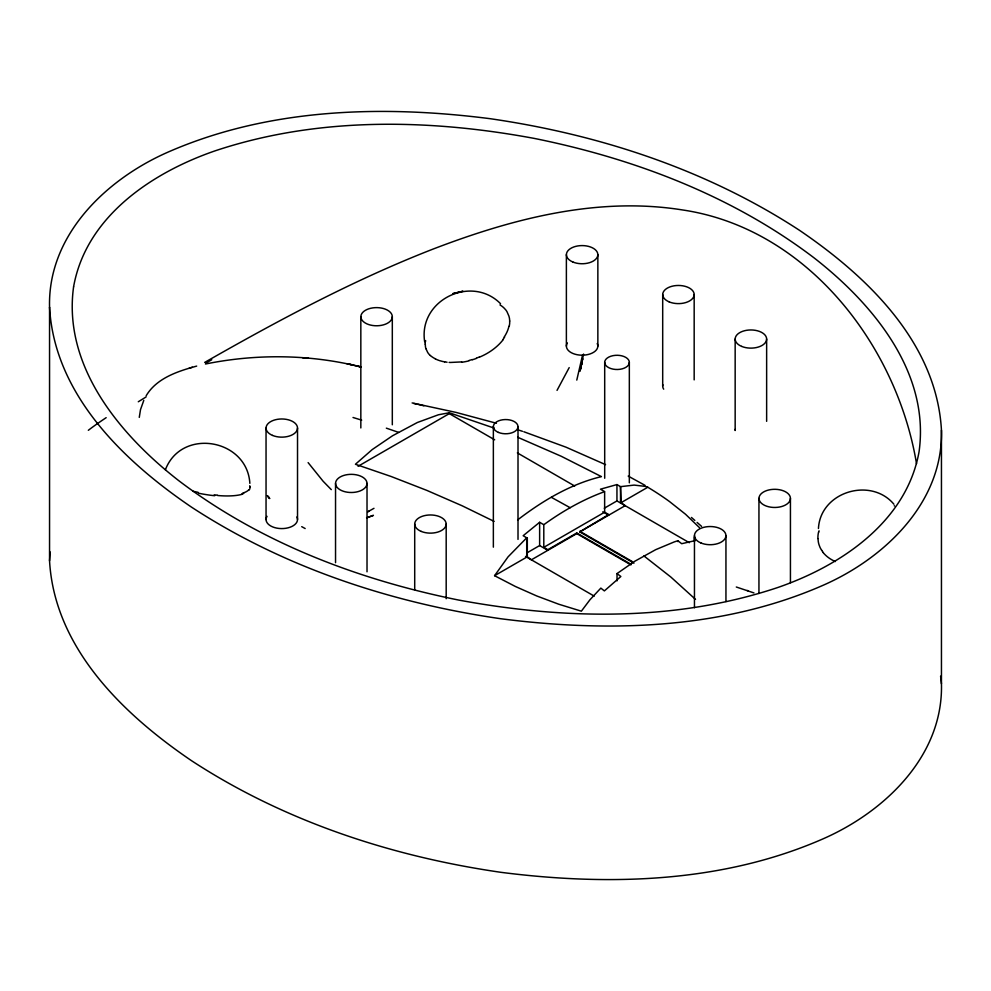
<?xml version="1.0" encoding="UTF-8"?>
<svg xmlns="http://www.w3.org/2000/svg" width="991" height="991" viewBox="0 0 991 991"><rect width="100%" height="100%" fill="white"/><g stroke="black" fill="none" stroke-linecap="round" stroke-linejoin="round"><path stroke-width="1.49" d="M297.523 519.482L297.523 428.062M367.017 571.795L367.017 483.422A15.745 9.092 0 0 0 343.406 475.556A15.745 9.092 0 0 0 343.406 491.288A15.745 9.092 0 0 0 367.017 483.422M392.312 424.78L392.312 316.699A15.745 9.092 0 0 0 368.714 308.833A15.745 9.092 0 0 0 368.714 324.565A15.745 9.092 0 0 0 392.312 316.699M425.275 344.1L425.399 346.193A44.236 25.209 -24.7 0 0 425.87 348.634M446.185 598.713L446.185 524.053M518.008 539.389L518.008 426.663M527.323 538.138L527.311 556.843L531.387 559.828L576.787 533.616L630.97 564.895M526.964 552.867L539.637 545.558L539.637 522.294L543.65 524.623M543.799 547.329L543.799 524.71C562.516 511.145 582.869 499.551 604.634 491.623L604.634 512.198L543.799 547.329L547.862 549.683L576.787 532.972L630.97 564.251M597.858 346.094L597.858 254.662M689.352 542.721L616.947 500.926L616.947 484.574L600.472 489.195L604.522 491.548M647.792 487.238A74.672 43.108 -60 0 0 645.203 486.37L634.141 485.095L620.527 486.655L620.527 502.982L647.792 487.238A343.778 198.473 0 0 1 669.532 501.57L685.499 514.23L699.473 527.633M629.335 482.828L629.335 362.384A12.326 7.11 0 0 0 610.852 356.227A12.326 7.11 0 0 0 610.852 368.553A12.326 7.11 0 0 0 629.335 362.384M694.171 379.875L694.171 294.538M725.945 601.525L725.945 535.623M766.638 421.324L766.638 339.046M790.434 582.683L790.434 498.386A15.745 9.092 0 0 0 766.823 490.52A15.745 9.092 0 0 0 766.823 506.252A15.745 9.092 0 0 0 790.434 498.386M139.273 417.384L140.511 409.605L143.794 400.389M49.55 307.235C47.605 234.644 106.904 178.529 169.151 151.623C269.639 107.945 382.86 104.972 490.099 118.685C599.233 134.479 706.781 169.696 799.464 230.296C867.583 276.563 936.594 342.911 941.45 430.218L941.45 683.765C943.395 756.356 884.096 812.471 821.849 839.377C721.361 883.055 608.14 886.028 500.901 872.315C391.767 856.521 284.219 821.304 191.536 760.704C123.417 714.437 54.406 648.089 49.55 560.782L49.55 307.235C54.406 394.542 123.417 460.877 191.536 507.157C284.219 567.744 391.767 602.962 500.901 618.756C608.14 632.481 721.361 629.508 821.849 585.83C884.096 558.924 943.395 502.809 941.45 430.218M49.55 560.782L50.169 551.925M818.442 528.5C820.375 491.672 870.866 476.683 893.907 504.221M425.461 341.622L425.622 340.582M583.563 354.06L581.283 365.382M509.263 326.25L509.634 323.772A42.254 27.314 -27.2 0 0 509.647 321.022M582.621 354.753L576.787 380.098M581.321 365.171L582.671 358.705L582.188 361.009M580.404 369.395L581.048 366.472M818.752 531.994L819.062 530.792M165.386 469.771C181.502 427.394 247.155 438.84 249.856 483.348M569.193 367.611L557.029 390.38M494.571 575.697L508.061 556.868L526.716 537.803L526.716 557.14L494.571 575.697L515.37 586.474L536.763 595.975L558.763 604.225L581.37 611.174L589.967 599.753L600.843 588.109L604.374 590.909L620.849 576.502L617.034 573.578L634.686 561.302L655.67 549.683L674.214 541.928L677.869 540.739L681.684 543.7L695.137 540.64M146.16 395.756C156.689 378.067 177.909 371.204 196.676 366.1M504.605 337.175L502.871 339.616M249.15 490.025L249.658 489.145A45.735 13.069 6.1 0 0 249.955 488.018L249.943 487.002M517.636 519.916C542.597 500.752 570.568 484.066 601.413 476.609L561.265 456.281L517.736 437.291M539.637 522.294L523.161 535.722L527.311 538.15M138.294 401.764L146.086 396.945M494.088 521.377L462.14 505.782L426.972 490.446L391.197 476.522L355.422 464.259L372.282 449.53L392.547 435.755L417.335 422.513L438.431 414.771L449.295 412.764L494.014 428.05M358.073 466.29L449.295 413.619L494.67 439.806M604.275 508.234L616.947 500.926M633.955 563.161L579.772 531.894L608.697 514.552L608.697 515.184L602.825 511.79M579.772 531.894L625.185 505.67L621.109 502.697L620.515 486.655M373.979 508.321L367.822 511.765L368.999 511.158M204.666 362.421C278.446 320.316 353.638 280.019 432.906 249.137C511.864 218.85 597.362 196.354 682.328 209.919C806.736 228.227 896.805 344.831 916.526 463.751M479.421 356.958L476.361 358.185M368.887 517.054L373.421 515.345L366.571 517.822M243.675 493.493L241.779 494.063M472.323 359.547L469.065 360.451M192.378 367.252L189.256 368.132M205.459 364.019C256.694 353.601 310.418 354.258 361.182 367.004L346.961 363.709L352.635 364.911L351.904 364.762M461.682 361.913L450.199 362.471M449.753 362.446L449.109 362.396M302.466 357.714L308.474 358.209L303.964 357.825M217.339 495.141L214.205 494.843M447.065 362.21L444.6 361.864M412.132 402.928L456.071 412.417L496.441 423.256M198.113 492.341L192.849 491.214M413.755 403.473L416.629 404.055M356.673 365.877L360.947 366.943M418.066 404.353L423.888 405.815M736.301 587.006L753.953 592.928M353.019 417.484L361.678 420.147M518.281 429.945L522.43 431.296M439.063 360.489L442.519 361.442A47.011 26.472 -20.9 0 0 444.637 361.814M386.341 428.162L398.518 432.336M523.818 431.742L566.047 447.201L605.563 464.643M438.505 360.29L435.396 358.99M747.164 590.463L747.932 590.747M628.195 476.101L644.98 485.317M551.368 497.333L570.209 507.739M301.722 526.655L305.166 528.55M517.352 452.899L574.718 486.036M604.634 512.198L608.697 514.552M579.772 531.25L632.382 561.624M539.637 545.558L547.862 550.302L547.862 549.683M525.515 556.422L594.216 596.124M616.947 484.574L620.564 486.68M643.915 555.926L670.796 576.997L695.509 599.357M695.298 537.964L694.344 537.184L694.344 541.569M691.445 517.451L694.84 520.436M697.094 522.418L701.603 526.394M500.529 303.68C471.505 274.346 418.091 299.963 424.668 341.784M430.267 355.521L428.992 354.196A45.301 25.766 -22.4 0 1 427.641 352.35L425.907 348.621M331.291 489.628L323.103 481.23L308.114 462.611M823.298 552.557L821.65 550.327M269.515 498.3L267.384 495.636M269.725 498.597L267.892 496.305L269.255 498.027M940.595 676.122L941.45 683.765M509.721 320.997L509.498 318.656A43.195 27.736 -29.1 0 0 508.841 315.931L506.996 311.719A44.929 28.801 -31.4 0 0 505.608 309.712L504.06 308.04A46.577 29.978 -32.8 0 0 499.972 304.906M818.009 538.609L818.256 541.408A44.223 31.216 -16.7 0 0 819.024 544.753L819.978 547.267A44.434 31.303 -15.2 0 0 821.688 550.302M758.945 498.386L758.945 593.473M735.161 339.046L735.161 430.515A15.745 9.092 0 0 1 735.322 429.19M694.456 535.623L694.456 607.706M677.869 540.739L677.869 541.594M662.694 294.538L662.694 386.007M617.034 573.578L617.034 580.862M604.696 362.384L604.696 478.257M576.787 532.972L576.787 533.616M566.381 254.662L566.381 346.132M493.357 426.663L493.357 547.168M449.295 412.764L449.295 413.619M414.709 524.053L414.709 589.608M360.835 316.699L360.835 427.951M335.54 483.422L335.54 562.69M266.046 428.062L266.046 519.532M663.685 389.166A15.745 9.092 0 0 1 662.843 384.694M296.879 516.943A15.745 9.092 0 0 1 281.221 528.587A15.745 9.092 0 0 1 267.037 516.336M597.214 343.555A15.745 9.092 0 0 1 581.556 355.187A15.745 9.092 0 0 1 567.372 342.936M508.94 326.287A41.585 27.178 -25.4 0 1 504.146 337.101M503.143 339.69A43.307 29.012 -23.2 0 1 479.495 357.132M476.423 358.395A45.859 29.012 -23.6 0 1 472.36 359.758M468.954 360.86A46.602 28.479 -23.2 0 1 461.595 362.285M435.52 358.891A46.156 26.001 -20.9 0 1 430.416 355.546M425.189 344.137A43.431 24.564 -26.5 0 1 425.337 341.66M249.72 485.739A46.552 13.403 4.4 0 1 250.005 487.002M248.63 490A43.951 12.672 7.7 0 1 242.634 493.159M242.262 494.249A41.312 12.425 9.9 0 1 217.574 495.5M214.688 495.723A42.378 10.864 8.8 0 1 198.547 493.221M835.401 561.55A44.595 31.613 -14.7 0 1 823.187 552.606M817.909 538.534A43.877 30.894 -18.5 0 1 818.578 531.994M894.241 505.72A44.657 33.657 -24 0 1 894.563 505.992M88.323 430.305A227.385 13.019 -28.4 0 1 106.161 417.669M205.831 363.127A217.363 9.749 -29 0 1 211.764 359.721M73.594 286.795C62.582 366.249 119.961 434.851 178.665 480.598C260.311 542.634 358.408 579.797 458.3 599.989C563.718 619.598 675.168 621.828 777.848 587.49C840.814 565.737 906.604 521.799 919.078 451.623C930.091 372.17 872.724 303.568 814.007 257.821C732.361 195.784 634.265 158.61 534.372 138.43C428.967 118.821 317.504 116.591 214.836 150.929C151.858 172.682 86.068 216.62 73.594 286.795M581.754 363.189L580.082 370.869L581.754 363.189M368.999 517.005L366.695 517.798L368.999 517.005M456.356 292.791L452.813 293.67L462.97 291.218L456.356 292.791M669.198 301.896A15.745 9.092 0 0 0 694.084 295.479A15.745 9.092 0 0 0 672.009 286.25A15.745 9.092 0 0 0 669.198 301.896M741.664 346.404A15.745 9.092 0 0 0 766.551 339.987A15.745 9.092 0 0 0 744.476 330.746A15.745 9.092 0 0 0 741.664 346.404M700.959 542.981A15.745 9.092 0 0 0 725.858 536.552A15.745 9.092 0 0 0 703.783 527.323A15.745 9.092 0 0 0 700.959 542.981M272.55 435.421A15.745 9.092 0 0 0 297.436 429.004A15.745 9.092 0 0 0 275.362 419.763A15.745 9.092 0 0 0 272.55 435.421M421.212 531.411A15.745 9.092 0 0 0 446.099 524.995A15.745 9.092 0 0 0 424.024 515.754A15.745 9.092 0 0 0 421.212 531.411M572.885 262.02A15.745 9.092 0 0 0 597.771 255.604A15.745 9.092 0 0 0 575.697 246.375A15.745 9.092 0 0 0 572.885 262.02M498.448 432.423A12.326 7.11 0 0 0 517.934 427.406A12.326 7.11 0 0 0 500.653 420.172A12.326 7.11 0 0 0 498.448 432.423"/></g></svg>
